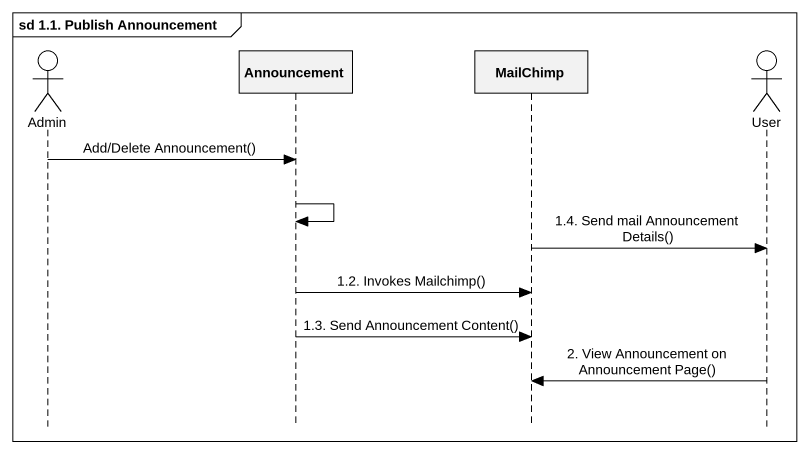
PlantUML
@startuml
mainframe sd 1.1. Publish Announcement
hide footbox
actor Admin
participant Announcement
participant MailChimp
actor User

Admin -> Announcement : Add/Delete Announcement()
Announcement -> Announcement
MailChimp -> User : 1.4. Send mail Announcement Details()
Announcement -> MailChimp : 1.2. Invokes Mailchimp()
Announcement -> MailChimp : 1.3. Send Announcement Content()
User -> MailChimp : 2. View Announcement on Announcement Page()
@enduml
